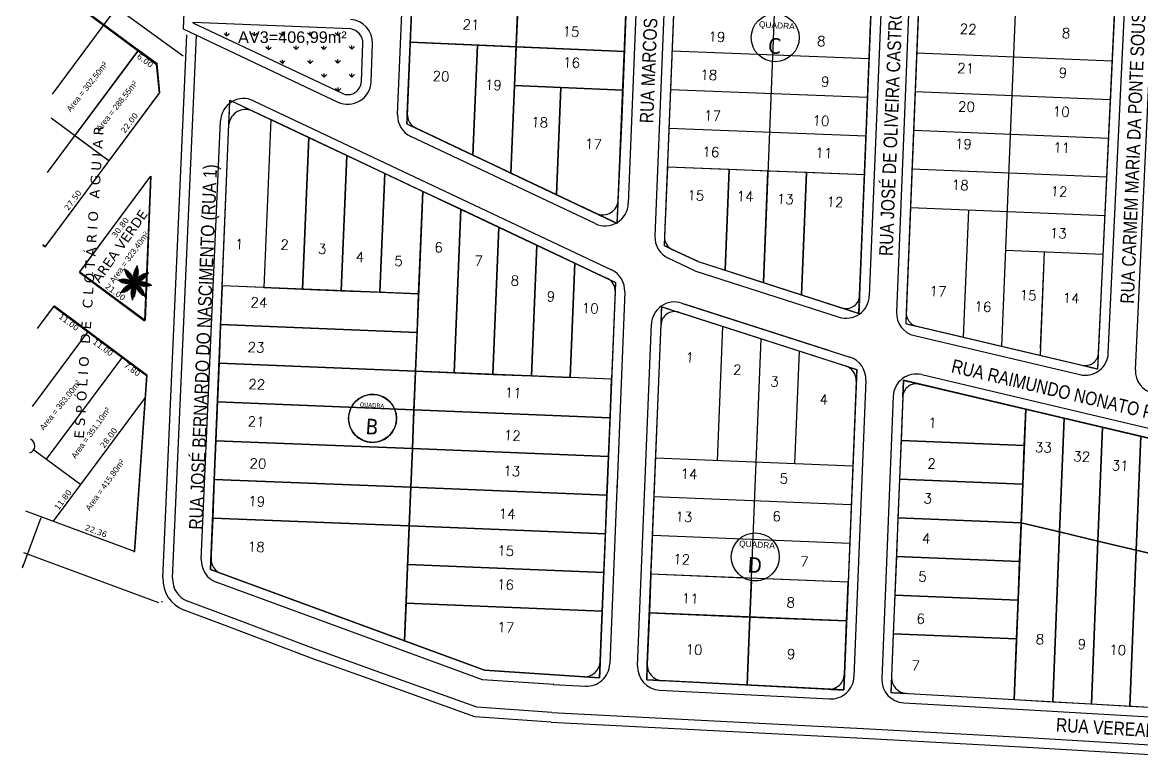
# Model space of a CAD drawing. Header units: millimetres. Extents: x 1794 to 8081, y 409 to 2272.
# Drawn here: x 6893.9 to 7183.2, y 442.8 to 633.3 of the extents above; entities that cross this region are included whole.
import ezdxf
from ezdxf.enums import TextEntityAlignment as Align

# ---------------------------------------------------------------- set-up
doc = ezdxf.new("R2010")
doc.units = ezdxf.units.MM
doc.linetypes.add('HIDDEN', pattern=[0.375, 0.25, -0.125])
doc.linetypes.add('LIN0', pattern=[0])
for name, color, linetype in [('03 - CALÇADA', 1, 'Continuous'), ('AGT TEXT-100', 5, 'LIN0'), ('BOUNDARY A.VERDES', 102, 'Continuous'), ('BOUNDARY LOTES', 2, 'Continuous'), ('boundary quadras', 232, 'Continuous'), ('COTAS', 8, 'Continuous'), ('CURVA_ESQ', 4, 'Continuous'), ('IND_QDª', 6, 'Continuous'), ('LOTE', 2, 'Continuous'), ('NºLOTES', 9, 'Continuous'), ('PENA-02', 2, 'Continuous'), ('PROJEÇÃO', 8, 'HIDDEN'), ('QDª', 4, 'Continuous'), ('Texto', 2, 'Continuous'), ('texto - ruas', 2, 'Continuous')]:
    doc.layers.add(name, color=color, linetype=linetype)
doc.layers.add('Hach Verde', color=7, linetype='Continuous', true_color=0xb5b2b0)
doc.styles.add('Agt', font='verdana.ttf')
doc.styles.add('arcad1', font='romans.shx')
doc.styles.add('ARIAL', font='arial.ttf', dxfattribs={"height": 0.25})
doc.styles.add('ARIAL 60', font='arial.ttf', dxfattribs={"height": 1.5})
doc.styles.add('style1', font='tahoma.ttf')
doc.styles.add('T', font='ARIALN.TTF')

# ---------------------------------------------------------------- blocks, each defined once
blk = doc.blocks.new('NUM_quadra')
blk.add_circle((0, 0), 0.2)
at = {"insert": (-0.1419, 0.1285), "char_height": 0.05, "width": 0.2663, "attachment_point": 1, "style": 'style1'}
blk.add_mtext('\\fArial|b0|i0|c0|p34;QUADRA', dxfattribs=at)
at = {"style": 'style1'}
blk.add_attdef('00', text='', height=0.18, dxfattribs=at).set_placement((0, -0.1335), align=Align.CENTER)

msp = doc.modelspace()

# ---------------------------------------------------------------- hatches: boundary and pattern name
at = {"layer": 'Hach Verde', "ltscale": 12}
h = msp.add_hatch(dxfattribs=at)
h.set_pattern_fill('GRASS', color=256, scale=0.2, angle=360.28122, style=0)
h.set_pattern_definition([(90.28122, (2838.171, -284.8447), (-3.6096874, 3.574426), [0.9525, -6.2317]), (45.28122, (2838.171, -284.8447), (-3.60969, 3.5744285), [0.9525, -4.1275]), (135.28122, (2838.171, -284.8447), (-3.5744285, -3.60969), [0.9525, -4.1275])])
h.paths.add_polyline_path([(6976.52, 614.949, 0.5368475), (6981.512, 617.97), (6981.92, 627.844, 0.3827766), (6978.702, 631.578), (6937.988, 633.259), (6937.983, 633.149)])
h.paths.add_polyline_path([(6960.805, 625.005), (6966.967, 622.079), (6966.001, 620.046), (6959.839, 622.972)], flags=24)
h.paths.add_polyline_path([(6978.746, 618.9), (6979.013, 625.359), (6981.261, 625.266), (6980.994, 618.807)], flags=24)
h.paths.add_polyline_path([(6946.028, 629.212), (6946.963, 632.991), (6949.147, 632.451), (6948.212, 628.672)], flags=25)
h.paths.add_polyline_path([(6976.366, 617.08), (6979.696, 619.095), (6980.861, 617.17), (6977.531, 615.155)], flags=24)
h.paths.add_polyline_path([(6979.202, 631.348), (6981.836, 628.481), (6980.179, 626.959), (6977.545, 629.826)], flags=24)
h.paths.add_polyline_path([(6948.733, 626.472), (6978.617, 626.458), (6978.619, 631.867), (6948.736, 631.88)], flags=25)

# ---------------------------------------------------------------- linework, layer by layer
for p, q in [((6935.44, 624.507), (6909.391, 643.501)), ((6915.059, 632.686), (6921.501, 641.354)), ((6923.887, 626.124), (6907.484, 604.052)), ((6928.703, 622.545), (6923.887, 626.124)), ((6929.436, 615.149), (6928.703, 622.545)), ((6916.313, 597.491), (6929.436, 615.149)), ((6907.484, 604.052), (6916.313, 597.491)), ((6922.924, 566.014), (6923.592, 570.478)), ((6922.924, 566.014), (6923.592, 570.478)), ((6923.49, 569.791), (6923.292, 570.057)), ((6923.527, 570.042), (6923.398, 570.217)), ((6923.49, 569.791), (6923.756, 569.988)), ((6923.565, 570.294), (6923.509, 570.37)), ((6923.527, 570.042), (6923.702, 570.172)), ((6923.565, 570.294), (6923.641, 570.35)), ((6922.924, 566.014), (6920.241, 569.643)), ((6922.924, 566.014), (6920.241, 569.643)), ((6920.351, 569.494), (6920.257, 569.508)), ((6920.502, 569.289), (6920.287, 569.322)), ((6920.654, 569.085), (6920.325, 569.134)), ((6920.351, 569.494), (6920.365, 569.588)), ((6920.805, 568.88), (6920.373, 568.945)), ((6920.956, 568.675), (6920.429, 568.754)), ((6921.108, 568.471), (6920.496, 568.562)), ((6920.502, 569.289), (6920.534, 569.505)), ((6921.259, 568.266), (6920.573, 568.369)), ((6920.654, 569.085), (6920.703, 569.413)), ((6921.41, 568.061), (6920.662, 568.173)), ((6921.562, 567.857), (6920.763, 567.976)), ((6920.805, 568.88), (6920.87, 569.312)), ((6921.713, 567.652), (6920.879, 567.777)), ((6920.956, 568.675), (6921.035, 569.203)), ((6921.864, 567.447), (6921.011, 567.575)), ((6921.108, 568.471), (6921.199, 569.083)), ((6922.016, 567.243), (6921.162, 567.37)), ((6921.259, 568.266), (6921.362, 568.952)), ((6922.167, 567.038), (6921.335, 567.163)), ((6921.41, 568.061), (6921.522, 568.81)), ((6921.562, 567.857), (6921.681, 568.655)), ((6921.713, 567.652), (6921.838, 568.486)), ((6921.864, 567.447), (6921.992, 568.3)), ((6922.016, 567.243), (6922.144, 568.096)), ((6922.167, 567.038), (6922.292, 567.87)), ((6922.318, 566.833), (6922.436, 567.617)), ((6922.47, 566.628), (6922.574, 567.328)), ((6923.075, 567.021), (6922.604, 567.658)), ((6923.112, 567.273), (6922.612, 567.95)), ((6923.037, 566.77), (6922.616, 567.339)), ((6923.15, 567.525), (6922.637, 568.219)), ((6923.188, 567.777), (6922.675, 568.47)), ((6923.225, 568.028), (6922.724, 568.706)), ((6923.263, 568.28), (6922.783, 568.929)), ((6923.301, 568.532), (6922.851, 569.141)), ((6922.924, 566.014), (6926.553, 568.697)), ((6922.924, 566.014), (6926.553, 568.697)), ((6923.339, 568.784), (6922.926, 569.341)), ((6923.376, 569.035), (6923.008, 569.533)), ((6923.037, 566.77), (6923.606, 567.19)), ((6923.075, 567.021), (6923.712, 567.492)), ((6923.414, 569.287), (6923.097, 569.716)), ((6923.112, 567.273), (6923.789, 567.773)), ((6923.15, 567.525), (6923.844, 568.038)), ((6923.188, 567.777), (6923.881, 568.289)), ((6923.452, 569.539), (6923.192, 569.89)), ((6923.225, 568.028), (6923.903, 568.53)), ((6923.263, 568.28), (6923.912, 568.76)), ((6923.301, 568.532), (6923.91, 568.982)), ((6923.339, 568.784), (6923.896, 569.196)), ((6923.376, 569.035), (6923.874, 569.403)), ((6923.414, 569.287), (6923.843, 569.604)), ((6923.452, 569.539), (6923.803, 569.799)), ((6923.538, 566.468), (6923.643, 567.168)), ((6923.742, 566.62), (6923.86, 567.403)), ((6923.947, 566.771), (6924.072, 567.603)), ((6924.152, 566.922), (6924.28, 567.776)), ((6924.356, 567.074), (6924.484, 567.927)), ((6924.356, 567.074), (6925.209, 566.946)), ((6924.561, 567.225), (6924.686, 568.059)), ((6924.561, 567.225), (6925.395, 567.1)), ((6924.766, 567.376), (6924.885, 568.175)), ((6924.766, 567.376), (6925.564, 567.257)), ((6924.97, 567.528), (6925.083, 568.276)), ((6924.97, 567.528), (6925.719, 567.416)), ((6925.175, 567.679), (6925.278, 568.365)), ((6925.175, 567.679), (6925.861, 567.576)), ((6925.38, 567.83), (6925.472, 568.442)), ((6925.38, 567.83), (6925.992, 567.739)), ((6925.585, 567.982), (6925.664, 568.509)), ((6925.585, 567.982), (6926.112, 567.903)), ((6925.789, 568.133), (6925.854, 568.565)), ((6925.789, 568.133), (6926.222, 568.068)), ((6925.994, 568.284), (6926.043, 568.613)), ((6925.994, 568.284), (6926.322, 568.235)), ((6926.199, 568.436), (6926.231, 568.651)), ((6926.199, 568.436), (6926.414, 568.403)), ((6926.403, 568.587), (6926.417, 568.681)), ((6926.403, 568.587), (6926.497, 568.573)), ((6922.924, 566.014), (6918.46, 566.683)), ((6922.924, 566.014), (6918.46, 566.683)), ((6918.644, 566.656), (6918.568, 566.599)), ((6918.644, 566.656), (6918.588, 566.732)), ((6918.896, 566.618), (6918.721, 566.489)), ((6918.896, 566.618), (6918.766, 566.793)), ((6919.147, 566.58), (6918.881, 566.383)), ((6919.147, 566.58), (6918.95, 566.847)), ((6919.399, 566.543), (6919.048, 566.283)), ((6919.399, 566.543), (6919.139, 566.894)), ((6919.651, 566.505), (6919.222, 566.188)), ((6922.924, 566.014), (6919.295, 563.331)), ((6922.924, 566.014), (6919.295, 563.331)), ((6919.651, 566.505), (6919.334, 566.933)), ((6919.903, 566.467), (6919.405, 566.099)), ((6919.903, 566.467), (6919.535, 566.965)), ((6920.154, 566.429), (6919.597, 566.017)), ((6920.263, 564.047), (6919.735, 564.126)), ((6920.154, 566.429), (6919.742, 566.987)), ((6920.406, 566.392), (6919.797, 565.942)), ((6920.467, 564.198), (6919.855, 564.29)), ((6920.406, 566.392), (6919.956, 567)), ((6920.672, 564.35), (6919.986, 564.453)), ((6920.658, 566.354), (6920.009, 565.874)), ((6920.877, 564.501), (6920.128, 564.613)), ((6920.658, 566.354), (6920.178, 567.003)), ((6920.91, 566.316), (6920.232, 565.815)), ((6921.081, 564.652), (6920.283, 564.772)), ((6920.467, 564.198), (6920.376, 563.586)), ((6920.91, 566.316), (6920.408, 566.994)), ((6921.286, 564.804), (6920.452, 564.929)), ((6921.161, 566.278), (6920.468, 565.766)), ((6920.672, 564.35), (6920.569, 563.664)), ((6921.491, 564.955), (6920.638, 565.083)), ((6921.161, 566.278), (6920.649, 566.972)), ((6921.413, 566.241), (6920.719, 565.728)), ((6920.877, 564.501), (6920.765, 563.752)), ((6921.695, 565.106), (6920.842, 565.234)), ((6921.413, 566.241), (6920.9, 566.935)), ((6921.081, 564.652), (6920.962, 563.854)), ((6921.665, 566.203), (6920.988, 565.703)), ((6921.9, 565.258), (6921.068, 565.382)), ((6921.286, 564.804), (6921.161, 563.97)), ((6921.665, 566.203), (6921.165, 566.88)), ((6921.917, 566.165), (6921.28, 565.694)), ((6922.105, 565.409), (6921.321, 565.526)), ((6921.491, 564.955), (6921.363, 564.102)), ((6921.917, 566.165), (6921.446, 566.802)), ((6922.318, 566.833), (6921.535, 566.951)), ((6921.695, 565.106), (6921.568, 564.253)), ((6922.168, 566.128), (6921.599, 565.707)), ((6922.31, 565.56), (6921.61, 565.665)), ((6922.168, 566.128), (6921.748, 566.696)), ((6922.47, 566.628), (6921.77, 566.733)), ((6921.9, 565.258), (6921.775, 564.425)), ((6922.514, 565.712), (6921.947, 565.797)), ((6922.42, 566.09), (6921.959, 565.749)), ((6922.66, 564.252), (6921.966, 563.739)), ((6922.105, 565.409), (6921.987, 564.626)), ((6922.697, 564.504), (6922.003, 563.991)), ((6922.621, 566.424), (6922.054, 566.509)), ((6922.735, 564.756), (6922.058, 564.255)), ((6922.42, 566.09), (6922.079, 566.551)), ((6922.773, 565.007), (6922.136, 564.536)), ((6922.31, 565.56), (6922.205, 564.861)), ((6922.81, 565.259), (6922.242, 564.839)), ((6922.924, 566.014), (6922.255, 561.551)), ((6922.924, 566.014), (6922.255, 561.551)), ((6922.719, 565.863), (6922.36, 565.917)), ((6922.672, 566.052), (6922.38, 565.836)), ((6922.848, 565.511), (6922.387, 565.17)), ((6922.772, 566.219), (6922.413, 566.273)), ((6922.514, 565.712), (6922.429, 565.144)), ((6922.672, 566.052), (6922.456, 566.344)), ((6922.886, 565.763), (6922.594, 565.547)), ((6922.621, 566.424), (6922.706, 566.991)), ((6922.999, 566.518), (6922.658, 566.979)), ((6922.66, 564.252), (6923.172, 563.559)), ((6922.719, 565.863), (6922.665, 565.504)), ((6922.697, 564.504), (6923.21, 563.81)), ((6922.735, 564.756), (6923.235, 564.079)), ((6922.961, 566.266), (6922.745, 566.558)), ((6922.772, 566.219), (6922.826, 566.578)), ((6922.773, 565.007), (6923.244, 564.37)), ((6922.81, 565.259), (6923.231, 564.69)), ((6922.848, 565.511), (6923.189, 565.05)), ((6922.886, 565.763), (6923.102, 565.47)), ((6922.924, 566.014), (6925.607, 562.385)), ((6922.924, 566.014), (6925.607, 562.385)), ((6922.924, 566.014), (6927.387, 565.346)), ((6922.924, 566.014), (6927.387, 565.346)), ((6922.961, 566.266), (6923.254, 566.482)), ((6922.999, 566.518), (6923.46, 566.859)), ((6923.075, 565.81), (6923.021, 565.45)), ((6923.075, 565.81), (6923.434, 565.756)), ((6923.128, 566.166), (6923.182, 566.525)), ((6923.128, 566.166), (6923.488, 566.112)), ((6923.226, 565.605), (6923.141, 565.038)), ((6923.175, 565.977), (6923.468, 566.193)), ((6923.175, 565.977), (6923.391, 565.684)), ((6923.226, 565.605), (6923.794, 565.52)), ((6923.378, 565.4), (6923.273, 564.701)), ((6923.333, 566.317), (6923.418, 566.884)), ((6923.333, 566.317), (6923.9, 566.232)), ((6923.378, 565.4), (6924.077, 565.295)), ((6923.529, 565.196), (6923.412, 564.412)), ((6923.427, 565.939), (6923.888, 566.28)), ((6923.427, 565.939), (6923.768, 565.478)), ((6923.529, 565.196), (6924.312, 565.078)), ((6923.538, 566.468), (6924.237, 566.364)), ((6923.68, 564.991), (6923.556, 564.159)), ((6923.679, 565.901), (6924.248, 566.322)), ((6923.679, 565.901), (6924.099, 565.332)), ((6923.68, 564.991), (6924.512, 564.866)), ((6923.832, 564.786), (6923.704, 563.933)), ((6923.742, 566.62), (6924.526, 566.502)), ((6923.832, 564.786), (6924.685, 564.658)), ((6923.983, 564.582), (6923.855, 563.729)), ((6923.931, 565.863), (6924.568, 566.334)), ((6923.931, 565.863), (6924.402, 565.226)), ((6923.947, 566.771), (6924.779, 566.646)), ((6923.983, 564.582), (6924.836, 564.454)), ((6924.134, 564.377), (6924.009, 563.543)), ((6924.134, 564.377), (6924.968, 564.252)), ((6924.152, 566.922), (6925.005, 566.794)), ((6924.286, 564.172), (6924.166, 563.374)), ((6924.182, 565.826), (6924.859, 566.326)), ((6924.182, 565.826), (6924.683, 565.149)), ((6924.286, 564.172), (6925.084, 564.053)), ((6924.434, 565.788), (6925.128, 566.301)), ((6924.434, 565.788), (6924.947, 565.094)), ((6924.686, 565.75), (6925.379, 566.263)), ((6924.686, 565.75), (6925.199, 565.057)), ((6924.938, 565.713), (6925.615, 566.214)), ((6924.938, 565.713), (6925.439, 565.035)), ((6925.189, 565.675), (6925.838, 566.155)), ((6925.189, 565.675), (6925.669, 565.026)), ((6925.441, 565.637), (6926.05, 566.087)), ((6925.441, 565.637), (6925.891, 565.028)), ((6925.693, 565.599), (6926.251, 566.012)), ((6925.693, 565.599), (6926.105, 565.042)), ((6925.945, 565.562), (6926.442, 565.93)), ((6925.945, 565.562), (6926.312, 565.064)), ((6926.196, 565.524), (6926.625, 565.841)), ((6926.196, 565.524), (6926.513, 565.095)), ((6926.448, 565.486), (6926.8, 565.746)), ((6926.448, 565.486), (6926.708, 565.135)), ((6926.7, 565.448), (6926.967, 565.646)), ((6926.7, 565.448), (6926.897, 565.182)), ((6926.952, 565.411), (6927.127, 565.54)), ((6926.952, 565.411), (6927.081, 565.236)), ((6927.203, 565.373), (6927.279, 565.429)), ((6927.203, 565.373), (6927.26, 565.297)), ((6919.444, 563.442), (6919.35, 563.456)), ((6919.444, 563.442), (6919.43, 563.348)), ((6919.649, 563.593), (6919.433, 563.625)), ((6919.853, 563.744), (6919.525, 563.794)), ((6919.649, 563.593), (6919.616, 563.378)), ((6920.058, 563.896), (6919.626, 563.96)), ((6919.853, 563.744), (6919.804, 563.416)), ((6920.058, 563.896), (6919.993, 563.463)), ((6920.263, 564.047), (6920.184, 563.52)), ((6922.584, 563.749), (6921.935, 563.269)), ((6922.546, 563.497), (6921.938, 563.047)), ((6922.622, 564), (6921.944, 563.499)), ((6922.509, 563.245), (6921.951, 562.833)), ((6922.471, 562.993), (6921.973, 562.625)), ((6922.433, 562.742), (6922.004, 562.425)), ((6922.395, 562.49), (6922.044, 562.23)), ((6922.358, 562.238), (6922.091, 562.041)), ((6922.32, 561.986), (6922.145, 561.857)), ((6922.282, 561.735), (6922.206, 561.678)), ((6922.282, 561.735), (6922.339, 561.658)), ((6922.32, 561.986), (6922.449, 561.811)), ((6922.358, 562.238), (6922.555, 561.971)), ((6922.395, 562.49), (6922.655, 562.138)), ((6922.433, 562.742), (6922.75, 562.313)), ((6922.471, 562.993), (6922.839, 562.496)), ((6922.509, 563.245), (6922.921, 562.687)), ((6922.546, 563.497), (6922.996, 562.888)), ((6922.584, 563.749), (6923.064, 563.1)), ((6922.622, 564), (6923.123, 563.323)), ((6924.437, 563.967), (6924.325, 563.219)), ((6924.437, 563.967), (6925.186, 563.855)), ((6924.588, 563.763), (6924.485, 563.077)), ((6924.588, 563.763), (6925.274, 563.66)), ((6924.74, 563.558), (6924.648, 562.946)), ((6924.74, 563.558), (6925.352, 563.466)), ((6924.891, 563.353), (6924.812, 562.826)), ((6924.891, 563.353), (6925.418, 563.274)), ((6925.042, 563.149), (6924.977, 562.716)), ((6925.042, 563.149), (6925.475, 563.084)), ((6925.194, 562.944), (6925.144, 562.616)), ((6925.194, 562.944), (6925.522, 562.895)), ((6925.345, 562.739), (6925.313, 562.524)), ((6925.345, 562.739), (6925.56, 562.707)), ((6925.496, 562.535), (6925.482, 562.441)), ((6925.496, 562.535), (6925.59, 562.521)), ((6893.895, 492.379), (6898.729, 505.376)), ((6894.057, 492.813), (6893.926, 492.865))]:
    msp.add_line(p, q)
at = {"color": 7}
for p, q in [((6903.373, 641.121), (6928.584, 622.385)), ((6929.316, 614.988), (6928.584, 622.385)), ((6899.79, 575.258), (6929.316, 614.988)), ((6908.619, 568.697), (6926.991, 593.418)), ((6926.991, 593.418), (6925.474, 556.171)), ((6899.204, 575.694), (6899.79, 575.258)), ((6908.619, 568.697), (6925.474, 556.171)), ((6897.833, 554.184), (6902.058, 559.868)), ((6902.058, 559.868), (6925.976, 542.093)), ((6925.976, 542.093), (6922.783, 496.431)), ((6894.147, 496.328), (6929.068, 483.433))]:
    msp.add_line(p, q, dxfattribs=at)
at = {"color": 0}
for p, q in [((6903.388, 641.359), (6928.703, 622.545)), ((6901.689, 614.696), (6915.059, 632.686)), ((6900.404, 594.525), (6923.887, 626.124)), ((6929.436, 615.149), (6928.703, 622.545)), ((6899.909, 575.419), (6929.436, 615.149)), ((6901.303, 608.646), (6916.313, 597.491)), ((6908.738, 568.857), (6927.11, 593.578)), ((6927.11, 593.578), (6925.593, 556.331)), ((6899.219, 575.932), (6899.909, 575.419)), ((6908.738, 568.857), (6925.593, 556.331)), ((6897.833, 554.184), (6902.177, 560.029)), ((6902.177, 560.029), (6926.095, 542.253)), ((6896.548, 534.013), (6911.006, 553.467)), ((6900.15, 520.419), (6919.834, 546.906)), ((6926.095, 542.253), (6922.902, 496.592)), ((6908.979, 513.858), (6925.681, 536.331)), ((6896.846, 522.875), (6908.979, 513.858)), ((6901.941, 504.387), (6908.979, 513.858)), ((6922.902, 496.592), (6894.829, 507.032))]:
    msp.add_line(p, q, dxfattribs=at)
at = {"color": 6}
for p, q in [((6979.953, 535.282, 1), (6979.603, 534.889, 1)), ((6980.426, 535.721, 1), (6979.953, 535.282, 1)), ((6980.98, 536.133, 1), (6980.426, 535.721, 1)), ((6981.711, 536.549, 1), (6980.98, 536.133, 1)), ((6982.354, 536.815, 1), (6981.711, 536.549, 1)), ((6982.988, 537, 1), (6982.354, 536.815, 1)), ((6983.74, 537.128, 1), (6982.988, 537, 1)), ((6984.382, 537.163, 1), (6983.74, 537.128, 1)), ((6984.796, 537.15, 1), (6984.382, 537.163, 1)), ((6985.618, 537.043, 1), (6984.796, 537.15, 1)), ((6986.43, 536.822, 1), (6985.618, 537.043, 1)), ((6987.184, 536.504, 1), (6986.43, 536.822, 1)), ((6988.024, 535.995, 1), (6987.184, 536.504, 1)), ((6988.68, 535.451, 1), (6988.024, 535.995, 1)), ((6989.222, 534.863, 1), (6988.68, 535.451, 1)), ((6978.492, 532.841, 1), (6978.307, 532.106, 1)), ((6978.819, 533.66, 1), (6978.492, 532.841, 1)), ((6979.128, 534.224, 1), (6978.819, 533.66, 1)), ((6979.603, 534.889, 1), (6979.128, 534.224, 1)), ((6989.689, 534.202, 1), (6989.222, 534.863, 1)), ((6989.984, 533.663, 1), (6989.689, 534.202, 1)), ((6990.33, 532.78, 1), (6989.984, 533.663, 1)), ((6990.508, 532.041, 1), (6990.33, 532.78, 1)), ((6978.307, 532.106, 1), (6978.214, 531.357, 1)), ((6978.214, 531.357, 1), (6978.224, 530.426, 1)), ((6978.224, 530.426, 1), (6978.348, 529.619, 1)), ((6978.348, 529.619, 1), (6978.557, 528.892, 1)), ((6990.398, 529.381, 1), (6990.59, 530.568, 1)), ((6990.598, 531.204, 1), (6990.508, 532.041, 1)), ((6990.59, 530.568, 1), (6990.598, 531.204, 1)), ((6978.557, 528.892, 1), (6978.899, 528.105, 1)), ((6978.899, 528.105, 1), (6979.369, 527.339, 1)), ((6979.369, 527.339, 1), (6979.821, 526.784, 1)), ((6979.821, 526.784, 1), (6980.318, 526.296, 1)), ((6988.476, 526.288, 1), (6989.162, 526.989, 1)), ((6989.162, 526.989, 1), (6989.58, 527.551, 1)), ((6989.58, 527.551, 1), (6990.047, 528.396, 1)), ((6990.047, 528.396, 1), (6990.398, 529.381, 1)), ((6980.318, 526.296, 1), (6980.83, 525.894, 1)), ((6980.83, 525.894, 1), (6981.472, 525.497, 1)), ((6981.472, 525.497, 1), (6982.38, 525.1, 1)), ((6982.38, 525.1, 1), (6983.076, 524.905, 1)), ((6983.076, 524.905, 1), (6984.007, 524.774, 1)), ((6984.007, 524.774, 1), (6984.969, 524.787, 1)), ((6984.969, 524.787, 1), (6986.126, 525.006, 1)), ((6986.126, 525.006, 1), (6987.376, 525.522, 1)), ((6987.376, 525.522, 1), (6987.931, 525.863, 1)), ((6987.931, 525.863, 1), (6988.476, 526.288, 1))]:
    msp.add_line(p, q, dxfattribs=at)
msp.add_circle((6984.402, 530.962, 1), 6.201)
at = {"color": 1}
msp.add_arc((6895.222, 523.846), 1.892, 287.31112, 65.39749, dxfattribs=at)
at = {"layer": '03 - CALÇADA', "linetype": 'Continuous'}
for p, q in [((6990.869, 609.46), (6997.517, 770.519)), ((7056.815, 742.874), (7050.514, 586.465)), ((7062.147, 695.501), (7057.381, 578.043)), ((7118.102, 693.246), (7112.804, 562.61)), ((7125.296, 692.957), (7119.842, 558.434)), ((6935.591, 635.866), (6935.419, 631.595)), ((6935.419, 631.595), (6975.453, 612.688)), ((6932.716, 489.653), (6938.874, 629.963)), ((6984.01, 617.866), (6984.417, 627.741)), ((6940.138, 494.551), (6945.111, 607.861)), ((7041.957, 581.281), (6994.302, 603.787)), ((7067.686, 569.13), (7060.814, 572.376)), ((7067.686, 569.13), (7104.972, 557.139)), ((7049.596, 563.674), (7047.513, 511.955)), ((7064.931, 560.562), (7102.217, 548.572)), ((7124.459, 552.353), (7167.201, 542.269)), ((7126.338, 542.272), (7252.715, 512.458)), ((7111.927, 540.833), (7108.842, 464.244)), ((7118.965, 536.674), (7116.026, 463.704)), ((7047.629, 514.847), (7045.723, 467.535)), ((7012.86, 463.443), (6944.017, 488.673)), ((6947.153, 479.798), (6936.595, 483.775)), ((6970.109, 471.149), (6947.153, 479.798)), ((6984.124, 466.121), (6970.072, 471.163)), ((7011.373, 456.327), (6984.126, 466.121)), ((7031.252, 462.209), (7012.86, 463.443)), ((7031.108, 462.218), (7039.416, 461.785)), ((7058.591, 460.785), (7102.534, 458.494)), ((7121.697, 457.472), (7154.089, 455.717)), ((7030.77, 455.025), (7011.373, 456.327)), ((7154.141, 455.714), (7208.032, 452.505))]:
    msp.add_line(p, q, dxfattribs=at)
at = {"layer": '03 - CALÇADA'}
for p, q in [((7181.577, 543.521), (7192.013, 765.063)), ((7174.572, 547.827), (7181.294, 690.66)), ((6953.667, 613.024), (7046.163, 569.341)), ((7064.296, 560.766), (7107.769, 546.786)), ((7052.908, 467.018), (7056.464, 555.296)), ((7030.733, 455.027), (7111.252, 450.83)), ((7109.715, 450.91), (7153.699, 448.528)), ((7153.713, 448.527), (7207.604, 445.318))]:
    msp.add_line(p, q, dxfattribs=at)
at = {"layer": '03 - CALÇADA', "linetype": 'Continuous'}
for centre, start, end in [((6978.423, 627.989), 357.63641, 87.49769), ((6978.015, 618.114), 244.72034, 357.63641), ((6996.864, 609.212), 177.63641, 244.72034), ((7044.519, 586.706), 244.72034, 357.69311), ((7063.376, 577.801), 177.69311, 244.72034), ((7106.809, 562.851), 252.17319, 357.69311), ((7125.837, 558.192), 177.69311, 256.72579), ((7168.579, 548.109), 256.72579, 357.30299), ((7124.961, 536.432), 76.72579, 177.69311), ((6946.132, 494.288), 177.48714, 249.35609), ((6938.711, 489.39), 177.48714, 249.35609), ((7039.728, 467.776), 267.01571, 357.69311), ((7102.847, 464.486), 267.01571, 357.69311), ((7122.021, 463.463), 177.69311, 266.90021)]:
    msp.add_arc(centre, 6, start, end, dxfattribs=at)
at = {"layer": '03 - CALÇADA'}
for centre, start, end in [((6951.105, 607.598), 64.72034, 177.48714), ((7043.601, 563.916), 357.69311, 64.72034), ((7062.459, 555.054), 72.17319, 177.69311), ((7105.932, 541.074), 357.69311, 72.17319), ((7187.571, 543.238), 177.30299, 256.72579), ((7058.903, 466.777), 177.69311, 267.01571)]:
    msp.add_arc(centre, 6, start, end, dxfattribs=at)
at = {"layer": 'BOUNDARY A.VERDES'}
for p, q in [((6930.219, 489.763), (6936.376, 630.073)), ((6946.271, 477.458), (6935.714, 481.436)), ((6969.228, 468.809), (6946.271, 477.458)), ((6983.28, 463.768), (6969.228, 468.809)), ((7010.856, 453.856), (6983.28, 463.768)), ((7030.603, 452.531), (7010.856, 453.856)), ((7030.603, 452.531), (7111.122, 448.333)), ((7109.58, 448.414), (7153.564, 446.032)), ((7153.564, 446.032), (7207.455, 442.822))]:
    msp.add_line(p, q, dxfattribs=at)
msp.add_arc((6938.711, 489.39), 8.5, 177.48714, 249.35609, dxfattribs=at)
at = {"layer": 'BOUNDARY LOTES'}
for points in [[(7021.938, 637.026), (6994.555, 638.152), (6994.303, 632.048), (6994.143, 628.161), (7021.525, 626.969)], [(7049.909, 635.744), (7021.938, 637.026), (7021.525, 626.969), (7049.498, 625.753)], [(7011.534, 627.404), (6994.143, 628.157), (6993.271, 607.038), (7001.829, 602.997), (7010.365, 598.966)], [(7021.525, 626.969), (7011.534, 627.404), (7010.365, 598.966), (7014.032, 597.234), (7020.182, 594.329), (7020.182, 594.329)], [(7049.498, 625.753), (7021.525, 626.969), (7021.114, 616.981), (7049.088, 615.761)], [(7033.101, 616.427), (7021.114, 616.981), (7020.182, 594.329), (7031.964, 588.765)], [(6947.535, 613.155), (6958.078, 608.176), (6956.328, 564.747), (6945.554, 565.181)], [(6967.899, 603.538), (6958.078, 608.176), (6956.328, 564.747), (6966.32, 564.345)], [(6977.72, 598.9), (6967.899, 603.538), (6966.32, 564.345), (6976.312, 563.942)], [(6987.542, 594.261), (6977.72, 598.9), (6976.312, 563.942), (6986.304, 563.54)], [(6997.363, 589.623), (6987.542, 594.261), (6986.304, 563.54), (6996.296, 563.137)], [(7076.589, 595.258), (7060.602, 595.902), (7059.879, 577.942), (7059.785, 575.626), (7061.881, 574.636), (7068.607, 571.46), (7075.541, 569.23)], [(7086.581, 594.855), (7076.589, 595.258), (7075.541, 569.23), (7085.421, 566.053)], [(7096.573, 594.453), (7086.581, 594.855), (7085.421, 566.053), (7095.301, 562.876)], [(7111.561, 593.849), (7096.573, 594.453), (7095.301, 562.876), (7105.738, 559.519), (7110.121, 558.11), (7110.306, 562.71)], [(7007.184, 584.985), (6997.363, 589.623), (6995.491, 543.153), (7005.483, 542.751)], [(7017.005, 580.347), (7007.184, 584.985), (7005.483, 542.751), (7015.475, 542.348)], [(7026.827, 575.708), (7017.005, 580.347), (7015.475, 542.348), (7025.467, 541.946)], [(7036.648, 571.07), (7026.827, 575.708), (7025.467, 541.946), (7035.459, 541.543)], [(7036.648, 571.07), (7047.191, 566.091), (7046.185, 541.111), (7035.459, 541.543)], [(6996.296, 563.137), (6945.554, 565.181), (6945.142, 555.19), (6995.893, 553.145)], [(6995.893, 553.145), (6945.142, 555.19), (6944.73, 545.198), (6995.491, 543.153)], [(6995.491, 543.153), (6944.73, 545.198), (6944.317, 535.207), (6995.088, 533.162)], [(7046.185, 541.111), (6995.491, 543.153), (6995.088, 533.162), (7045.783, 531.119)], [(7153.241, 533.357), (7121.634, 540.813), (7121.007, 525.241), (7152.862, 523.958)], [(6995.088, 533.162), (6944.317, 535.207), (6943.905, 525.215), (6994.686, 523.17)], [(7045.783, 531.119), (6995.088, 533.162), (6994.686, 523.17), (7045.38, 521.127)], [(7163.155, 531.018), (7153.241, 533.357), (7152.862, 523.958), (7152.46, 513.966), (7152.057, 503.974), (7161.971, 501.635)], [(7173.069, 528.679), (7163.155, 531.018), (7161.971, 501.635), (7171.885, 499.296)], [(7182.983, 526.34), (7173.069, 528.679), (7171.885, 499.296), (7181.799, 496.957)], [(6994.686, 523.17), (6943.905, 525.215), (6943.492, 515.224), (6994.283, 513.178)], [(7152.862, 523.958), (7121.007, 525.241), (7120.604, 515.249), (7152.46, 513.966)], [(7192.896, 524.001), (7182.983, 526.34), (7181.799, 496.957), (7191.713, 494.619)], [(7045.38, 521.127), (6994.686, 523.17), (6994.283, 513.178), (7044.978, 511.136)], [(6994.283, 513.178), (6943.492, 515.224), (6943.08, 505.232), (6993.881, 503.186)], [(7152.46, 513.966), (7120.604, 515.249), (7120.202, 505.257), (7152.057, 503.974)], [(7044.978, 511.136), (6994.283, 513.178), (6993.881, 503.186), (7044.575, 501.144)], [(6993.881, 503.186), (6943.08, 505.232), (6942.53, 491.905), (6992.685, 473.505)], [(7152.057, 503.974), (7120.202, 505.257), (7119.799, 495.265), (7151.655, 493.982)], [(7161.971, 501.635), (7152.057, 503.974), (7151.655, 493.982), (7151.252, 483.99), (7150.85, 473.998), (7150.219, 458.35), (7160.205, 457.784)], [(7044.575, 501.144), (6993.881, 503.186), (6993.478, 493.194), (7044.172, 491.152)], [(7171.885, 499.296), (7161.971, 501.635), (7160.205, 457.784), (7170.19, 457.218)], [(7181.799, 496.957), (7171.885, 499.296), (7170.19, 457.218), (7180.175, 456.652)], [(7119.799, 495.265), (7119.397, 485.273), (7151.252, 483.99), (7151.655, 493.982)], [(7191.713, 494.619), (7181.799, 496.957), (7180.175, 456.652), (7190.16, 456.086)], [(7044.172, 491.152), (6993.478, 493.194), (6993.076, 483.202), (7043.77, 481.16)], [(7043.075, 463.921), (7043.77, 481.16), (6993.076, 483.202), (6992.685, 473.505), (7013.376, 465.914)], [(7151.252, 483.99), (7119.397, 485.273), (7118.994, 475.281), (7150.85, 473.998)], [(7081.94, 479.651), (7055.961, 480.697), (7055.426, 467.411), (7055.267, 463.462), (7059.214, 463.256), (7081.233, 462.108)], [(7106.92, 478.644), (7081.94, 479.651), (7081.233, 462.108), (7102.159, 461.017), (7106.201, 460.806), (7106.364, 464.851)], [(7150.85, 473.998), (7118.994, 475.281), (7118.385, 460.155), (7150.219, 458.35)]]:
    msp.add_lwpolyline(points, close=True, dxfattribs=at)
for points in [[(7049.088, 615.761), (7033.101, 616.427), (7031.964, 588.765), (7047.672, 581.347, 0.012178), (7047.672, 581.347), (7047.92, 587.376)], [(7082.32, 489.074, -0.0815353), (7080.418, 489.72), (7056.364, 490.689), (7055.961, 480.697), (7081.94, 479.651)], [(7107.322, 488.636), (7085.808, 489.503, -0.1446641), (7082.32, 489.074), (7081.94, 479.651), (7106.92, 478.644)]]:
    msp.add_lwpolyline(points, format="xyb", close=True, dxfattribs=at)
at = {"layer": 'boundary quadras'}
for points in [[(6999.092, 748.059), (6998.865, 742.553), (6998.263, 728.99), (6998.076, 723.445), (6997.626, 712.544), (6997.384, 706.688), (6996.032, 672.132), (6994.592, 639.036), (6994.303, 632.048), (6993.271, 607.038), (7001.829, 602.997), (7014.032, 597.234), (7019.525, 594.64), (7030.128, 589.632), (7047.672, 581.347), (7048.908, 608.702), (7050.67, 652.435), (7051.725, 678.631), (7054.429, 745.654), (7043.687, 764.871), (7039.573, 772.235), (7000.159, 773.918), (6999.8, 765.22)], [(7047.191, 566.091), (7043.075, 463.921), (7013.376, 465.914), (6942.53, 491.905), (6947.535, 613.155)]]:
    msp.add_lwpolyline(points, close=True, dxfattribs=at)
for points in [[(7064.751, 698.898), (7059.785, 575.626), (7068.607, 571.46), (7110.121, 558.11), (7115.71, 696.846), (7064.751, 698.898)], [(7127.935, 696.353), (7122.224, 555.449), (7171.877, 543.735), (7178.962, 694.297), (7127.935, 696.353)], [(7109.536, 543.592), (7106.201, 460.806), (7055.267, 463.462), (7059.148, 559.796), (7109.536, 543.592)], [(7121.634, 540.813), (7118.385, 460.155), (7267.315, 451.713), (7292.016, 450.312), (7294.754, 508.453), (7252.38, 509.968), (7121.634, 540.813)]]:
    msp.add_lwpolyline(points, dxfattribs=at)
at = {"layer": 'COTAS'}
msp.add_line((6930.101, 483.55), (6929.81, 483.564), dxfattribs=at)
at = {"layer": 'CURVA_ESQ'}
for centre, radius, start, end in [((6951.592, 606.434), 4.349, 67.15962, 172.35173), ((6997.377, 609.523), 4, 177.63641, 244.72034), ((6997.377, 609.523), 4, 177.63641, 244.72034), ((7043.924, 587.541), 4, 244.72034, 357.64506), ((7063.376, 577.801), 3.5, 177.69311, 244.72034), ((7043.601, 563.916), 3.5, 357.69311, 64.72034), ((7106.809, 562.851), 3.5, 252.17319, 357.69311), ((7062.459, 555.054), 3.5, 72.17319, 177.69311), ((7125.837, 558.192), 3.5, 177.69311, 256.72579), ((7168.579, 548.109), 3.5, 256.72579, 357.30299), ((7105.417, 540.715), 4, 357.69311, 72.17319), ((6946.674, 494.673), 4.026, 177.8028, 249.23572), ((7039.057, 468.391), 4.196, 268.89422, 356.58136), ((7059.423, 467.25), 4, 177.69311, 267.01571), ((7102.367, 465.012), 4, 267.01571, 357.69311), ((7122.54, 463.935), 4, 177.69311, 266.90021)]:
    msp.add_arc(centre, radius, start, end, dxfattribs=at)
at = {"layer": 'LOTE'}
for p, q in [((7020.182, 594.329), (7027.52, 772.75)), ((7090.73, 697.852), (7085.421, 566.053)), ((7152.88, 695.348), (7147.009, 549.602)), ((7049.498, 625.753), (6994.143, 628.161)), ((7010.365, 598.966), (7011.534, 627.404)), ((7112.768, 623.825), (7061.81, 625.878)), ((7175.618, 623.295), (7125.039, 625.332)), ((7049.088, 615.761), (7021.114, 616.978)), ((7031.964, 588.765), (7033.103, 616.456)), ((7112.366, 613.833), (7061.407, 615.886)), ((7175.148, 613.305), (7124.637, 615.34)), ((6958.078, 608.176), (6956.328, 564.747)), ((7111.963, 603.841), (7061.005, 605.894)), ((7174.678, 603.316), (7124.234, 605.348)), ((6967.899, 603.538), (6966.32, 564.345)), ((6977.72, 598.9), (6976.312, 563.942)), ((6987.542, 594.261), (6986.304, 563.54)), ((7111.561, 593.849), (7060.602, 595.902)), ((7076.589, 595.258), (7075.541, 569.23)), ((7096.573, 594.453), (7095.301, 562.876)), ((7174.209, 593.327), (7123.831, 595.356)), ((6997.363, 589.623), (6992.685, 473.505)), ((7007.184, 584.985), (7005.483, 542.751)), ((7173.739, 583.338), (7123.429, 585.365)), ((7138.417, 584.761), (7137.095, 551.941)), ((7138.417, 584.761), (7137.095, 551.941)), ((7017.005, 580.347), (7015.475, 542.348)), ((7026.827, 575.708), (7025.467, 541.946)), ((7173.269, 573.349), (7148.006, 574.366)), ((7157.998, 573.964), (7156.922, 547.263)), ((7157.998, 573.964), (7156.993, 549.027)), ((7036.648, 571.07), (7035.459, 541.543)), ((6996.296, 563.137), (6945.554, 565.181)), ((6995.893, 553.145), (6945.142, 555.19)), ((7073.558, 520.021), (7074.956, 554.712)), ((7081.233, 462.108), (7084.836, 551.535)), ((7093.542, 519.216), (7094.716, 548.358)), ((6995.491, 543.153), (6944.73, 545.198)), ((7046.185, 541.111), (6995.491, 543.153)), ((7045.783, 531.119), (6944.317, 535.207)), ((7153.241, 533.357), (7150.219, 458.35)), ((7163.155, 531.018), (7161.971, 501.635)), ((7173.069, 528.679), (7171.885, 499.296)), ((7045.38, 521.127), (6943.905, 525.215)), ((7152.862, 523.958), (7121.007, 525.241)), ((7182.983, 526.34), (7181.799, 496.957)), ((7108.53, 518.612), (7057.571, 520.665)), ((7044.978, 511.136), (6943.492, 515.224)), ((7152.46, 513.966), (7120.604, 515.249)), ((7108.127, 508.62), (7057.169, 510.673)), ((7044.575, 501.144), (6943.08, 505.232)), ((7152.057, 503.974), (7120.202, 505.257)), ((7152.057, 503.974), (7251.196, 480.586)), ((7107.725, 498.628), (7056.766, 500.681)), ((7161.971, 501.635), (7160.205, 457.784)), ((7171.885, 499.296), (7170.191, 457.218)), ((7151.655, 493.982), (7119.799, 495.265)), ((7181.799, 496.957), (7180.173, 456.598)), ((7044.172, 491.152), (6993.478, 493.194)), ((7107.322, 488.636), (7056.364, 490.689)), ((7043.77, 481.16), (6993.076, 483.202)), ((7151.252, 483.99), (7119.397, 485.273)), ((7106.92, 478.644), (7055.961, 480.697)), ((7150.85, 473.998), (7118.994, 475.281))]:
    msp.add_line(p, q, dxfattribs=at)
at = {"layer": 'PENA-02'}
msp.add_lwpolyline([(6981.92, 627.844, 0.3827766), (6978.702, 631.578), (6937.988, 633.259), (6937.983, 633.149), (6976.52, 614.949, 0.5368475), (6981.512, 617.97)], format="xyb", close=True, dxfattribs=at)
at = {"layer": 'PROJEÇÃO', "ltscale": 0.2}
for p, q in [((6947.281, 607.013), (6947.535, 613.155)), ((6947.535, 613.155), (6953.28, 610.442)), ((6993.271, 607.038), (6993.381, 609.688)), ((6995.669, 605.906), (6993.271, 607.038)), ((7047.672, 581.347), (7047.92, 587.376)), ((7047.672, 581.347), (7038.618, 585.623)), ((7059.879, 577.942), (7059.785, 575.626)), ((7061.881, 574.636), (7059.785, 575.626)), ((7045.096, 567.081), (7047.191, 566.091)), ((7047.191, 566.091), (7047.098, 563.775)), ((7110.306, 562.71), (7110.121, 558.11)), ((7058.962, 555.195), (7059.148, 559.796)), ((7059.148, 559.796), (7063.531, 558.386)), ((7105.738, 559.519), (7110.121, 558.11)), ((7122.34, 558.333), (7122.224, 555.449)), ((7122.224, 555.449), (7125.034, 554.786)), ((7171.877, 543.735), (7172.075, 547.944)), ((7106.642, 544.523), (7109.536, 543.592)), ((7167.775, 544.703), (7171.877, 543.735)), ((7109.536, 543.592), (7109.414, 540.554)), ((6942.53, 491.905), (6942.65, 494.827)), ((6945.246, 490.909), (6942.53, 491.905)), ((7043.245, 468.141), (7043.075, 463.921)), ((7055.267, 463.462), (7055.426, 467.411)), ((7043.075, 463.921), (7038.976, 464.196)), ((7055.267, 463.462), (7059.214, 463.256)), ((7106.364, 464.851), (7106.201, 460.806)), ((7118.544, 464.096), (7118.385, 460.155)), ((7102.159, 461.017), (7106.201, 460.806)), ((7118.385, 460.155), (7122.324, 459.941))]:
    msp.add_line(p, q, dxfattribs=at)
msp.add_lwpolyline([(7121.463, 536.573), (7121.634, 540.813), (7125.764, 539.839)], dxfattribs=at)
at = {"layer": 'QDª'}
for p, q in [((6993.381, 609.688), (7000.159, 773.918)), ((7047.92, 587.376), (7054.429, 745.654)), ((7064.346, 688.827), (7059.879, 577.942)), ((7127.655, 690.279), (7122.34, 558.333)), ((7115.304, 686.774), (7110.306, 562.71)), ((7172.075, 547.944), (7178.671, 688.224)), ((6937.988, 633.259), (6937.983, 633.149)), ((6937.983, 633.149), (6976.52, 614.949)), ((6981.509, 617.892), (6981.92, 627.844)), ((6953.28, 610.442), (7045.096, 567.081)), ((6942.65, 494.827), (6947.281, 607.013)), ((6946.704, 607.05), (6946.704, 607.05)), ((7042.215, 583.924), (6995.669, 605.906)), ((7068.607, 571.46), (7061.881, 574.636)), ((7068.607, 571.46), (7105.738, 559.519)), ((7047.098, 563.775), (7043.245, 468.141)), ((7063.531, 558.386), (7106.642, 544.523)), ((7055.426, 467.411), (7058.962, 555.195)), ((7125.034, 554.786), (7167.775, 544.703)), ((7109.414, 540.554), (7106.364, 464.851)), ((7125.764, 539.839), (7252.38, 509.968)), ((7121.463, 536.573), (7118.385, 460.155)), ((7013.376, 465.914), (6945.246, 490.909)), ((7038.976, 464.196), (7013.376, 465.914)), ((7059.214, 463.256), (7102.159, 461.017)), ((7118.385, 460.155), (7288.488, 450.512))]:
    msp.add_line(p, q, dxfattribs=at)
for centre, radius, start, end in [((6978.229, 627.918), 3.691, 358.85727, 82.63998), ((6978.015, 618.114), 3.5, 244.72034, 357.63641), ((7124.961, 536.432), 3.5, 76.72579, 177.69311)]:
    msp.add_arc(centre, radius, start, end, dxfattribs=at)

# ---------------------------------------------------------------- block references
at = {"layer": 'IND_QDª'}
ref = msp.add_blockref('NUM_quadra', (7088.47, 629.327), dxfattribs=dict(at, xscale=31.00393700788771, yscale=31.0039370078598, zscale=31.00393700787401, rotation=356.3543074208984))
ref.add_attrib('00', 'C', dxfattribs={"layer": '0', "color": 3, "height": 4.031, "rotation": 356.35431, "style": 'style1'}).set_placement((7088.207, 625.198), align=Align.CENTER)
ref = msp.add_blockref('NUM_quadra', (7083.338, 495.19), dxfattribs=dict(at, xscale=31.00393700788771, yscale=31.0039370078598, zscale=31.00393700787401, rotation=356.3543074208984))
ref.add_attrib('00', 'D', dxfattribs={"layer": '0', "color": 3, "height": 4.031, "rotation": 356.35431, "style": 'style1'}).set_placement((7083.074, 491.061), align=Align.CENTER)

# ---------------------------------------------------------------- texts
at = {"style": 'ARIAL 60'}
for s, rotation, p in [('Area = 302,50m²', 51.65322, (6906.333, 610.048)), ('Area = 288,55m²', 51.65322, (6914.028, 605.102)), ('Area = 323,40m²', 54.28781, (6917.53, 565.792)), ('Area = 363,00m²', 51.65322, (6899.399, 527.774)), ('Area = 351,10m²', 54.28781, (6907.612, 520.421)), ('Area = 415,80m²', 54.28781, (6911.287, 506.991))]:
    msp.add_text(s, height=1.5, rotation=rotation, dxfattribs=at).set_placement(p)
at = {"color": 3, "style": 'style1'}
msp.add_text('QUADRA', height=1.1781, rotation=356.35431, dxfattribs=at).set_placement((6981.061, 533.967, 1))
at = {"char_height": 1.5, "attachment_point": 5, "style": 'Agt'}
for s, insert, rotation in [('\\A1;6.00', (6925.608, 623.411), 323.3812), ('\\A1;22.00', (6921.565, 607.293), 53.3812), ('\\A1;27.50', (6906.945, 587.322), 53.3812), ('\\A1;30.80', (6919.199, 580.27), 53.3812), ('\\A1;21.00', (6917.914, 563.601), 323.3812), ('\\A1;11.00', (6905.898, 555.816), 323.3812), ('\\A1;11.00', (6914.727, 549.254), 323.3812), ('\\A1;7.80', (6922.272, 543.647), 323.3812), ('\\A1;28.00', (6916.209, 525.928), 53.3812), ('\\A1;11.80', (6904.398, 509.912), 53.3812), ('\\A1;22.36', (6912.93, 501.857), 339.60139)]:
    msp.add_mtext(s, dxfattribs=dict(at, insert=insert, rotation=rotation))
at = {"color": 3, "style": 'style1'}
msp.add_attdef('B', text='', height=4.031, rotation=356.35431, dxfattribs=at).set_placement((6984.139, 526.833, 1), align=Align.CENTER)
at = {"layer": 'AGT TEXT-100', "color": 4, "linetype": 'Continuous', "style": 'Agt'}
for s, rotation, p in [('E S P Ó L I O   D E   C L O T Á R I O   A G U I A R', 86.35431, (6909.777, 525.689)), ('ÁREA VERDE', 54.83681, (6913.77, 565.742))]:
    msp.add_text(s, height=2.5, rotation=rotation, dxfattribs=at).set_placement(p)
at = {"layer": 'NºLOTES', "style": 'arcad1'}
for s, p in [('21', (7009.868, 632.702)), ('15', (7035.697, 630.908)), ('19', (7073.415, 629.538)), ('22', (7138.354, 631.553)), ('8', (7163.656, 630.484)), ('8', (7100.396, 628.414)), ('16', (7035.85, 622.884)), ('21', (7137.726, 621.426)), ('20', (7002.116, 619.373)), ('18', (7071.31, 619.714)), ('9', (7101.426, 617.971)), ('9', (7162.842, 620.255)), ('19', (7015.627, 617.116)), ('17', (7072.291, 609.18)), ('20', (7137.906, 611.498)), ('10', (7162.401, 610.214)), ('18', (7027.598, 607.48)), ('10', (7100.303, 607.87)), ('17', (7041.504, 601.839)), ('19', (7137.123, 601.876)), ('11', (7162.536, 600.91)), ('16', (7071.858, 599.792)), ('11', (7101.071, 599.538)), ('18', (7136.303, 591.248)), ('12', (7161.828, 589.6)), ('15', (7067.965, 588.565)), ('14', (7080.734, 588.321)), ('13', (7091.097, 587.612)), ('12', (7103.925, 586.884)), ('13', (7161.65, 578.81)), ('1', (6949.962, 575.979)), ('2', (6961.696, 575.867)), ('3', (6971.39, 574.759)), ('6', (7001.487, 575.152)), ('4', (6981.156, 572.649, 87)), ('5', (6991.103, 571.619)), ('7', (7011.852, 571.687)), ('8', (7021.19, 566.563)), ('17', (7130.544, 563.798)), ('24', (6955.048, 560.917)), ('9', (7030.523, 562.472)), ('15', (7153.832, 562.784)), ('14', (7164.969, 562.032)), ('10', (7040.679, 559.42)), ('16', (7142.16, 559.819)), ('23', (6954.297, 549.328, 91)), ('1', (7066.389, 546.707)), ('2', (7078.686, 543.558)), ('22', (6954.492, 539.788)), ('3', (7088.316, 540.462)), ('11', (7020.745, 537.573, 87)), ('4', (7101.032, 535.841)), ('21', (6954.33, 530.162, 94)), ('1', (7129.12, 529.85)), ('12', (7020.537, 526.569)), ('33', (7157.816, 523.454)), ('32', (7167.73, 521.115)), ('20', (6954.781, 519.311, -94)), ('13', (7020.374, 517.36)), ('14', (7066.221, 516.596)), ('2', (7128.887, 519.307)), ('31', (7177.644, 518.777)), ('5', (7090.71, 515.454)), ('19', (6954.473, 509.526)), ('3', (7127.908, 510.287)), ('14', (7019.188, 506.294)), ('13', (7064.887, 505.545)), ('6', (7088.845, 505.676)), ('4', (7127.539, 499.949)), ('18', (6954.325, 497.785)), ('15', (7018.821, 496.779)), ('12', (7064.296, 494.584)), ('7', (7095.999, 493.966)), ('16', (7018.775, 488.033)), ('5', (7126.551, 490.106)), ('11', (7066.513, 484.452)), ('8', (7092.492, 483.405)), ('6', (7126.087, 479.209)), ('17', (7018.844, 476.986)), ('8', (7156.924, 473.91)), ('10', (7067.499, 471.256)), ('9', (7167.761, 472.655)), ('10', (7177.015, 471.162)), ('9', (7092.605, 470.081)), ('7', (7124.754, 467.092))]:
    msp.add_text(s, height=2.56, rotation=357.69311, dxfattribs=at).set_placement(p, align=Align.MIDDLE_CENTER)
at = {"layer": 'Texto', "style": 'ARIAL'}
msp.add_text('AV3=406,99m²', height=3, rotation=359.97409, dxfattribs=at).set_placement((6949.642, 627.966))
at = {"layer": 'texto - ruas', "linetype": 'Continuous', "style": 'T'}
for s, rotation, p in [('RUA CARMEM MARIA DA PONTE SOUSA ARAÚJO (RUA 05)', 87.69839, (7181.178, 560.549)), ('RUA MARCOS DA CRUZ (RUA 03)', 87.69839, (7056.949, 607.173)), ('RUA JOSÉ DE OLIVEIRA CASTRO (RUA 04)', 87.69839, (7118.818, 572.871)), ('RUA JOSÉ BERNARDO DO NASCIMENTO (RUA 1)', 87.69839, (6940.448, 502.175)), ('RUA RAIMUNDO NONATO PIMENTEL GOMES (RUA 16)', 346.72297, (7133.79, 542.915)), ('RUA VEREADOR ANTÔNIO JÓIA (RUA 15)', 356.61191, (7160.976, 450.084))]:
    msp.add_text(s, height=3.5, rotation=rotation, dxfattribs=at).set_placement(p)

doc.saveas('drawing.dxf')
